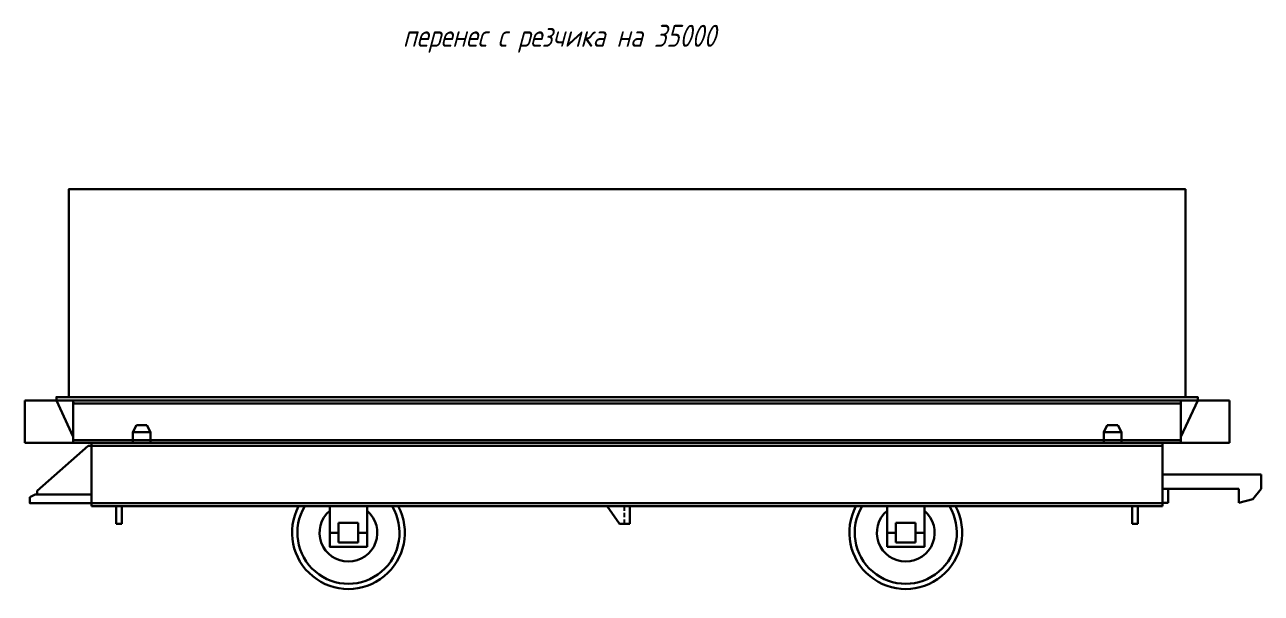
# Model space of a CAD drawing. Header units: millimetres. Extents: x 394018 to 490633, y 12254 to 34176.
# Drawn here: x 454213 to 468253, y 17576 to 24033 of the extents above; entities that cross this region are included whole.
import ezdxf

# ---------------------------------------------------------------- set-up
doc = ezdxf.new("R2010")
doc.units = ezdxf.units.MM
doc.linetypes.add('невидимая', pattern=[0.375, 0.25, -0.125])
doc.styles.get("Standard").update_dxf_attribs({"font": 'arial.ttf'})

# ---------------------------------------------------------------- blocks, each defined once
blk = doc.blocks.new('A$C71B4316E')
at = {"color": 6, "lineweight": 30}
for p, q in [((-1718, 350), (-1580, 350)), ((-1718, 350), (-1718, 230)), ((-1628, 350), (-1580, 247.4)), ((1564, 342.2), (-1580, 342.2)), ((1612, 350), (1564, 247.4)), ((1702, 350), (1564, 350)), ((1702, 350), (1702, 230)), ((-1718, 230), (-1580, 230)), ((1564, 237.8), (-1580, 237.8)), ((1702, 230), (1564, 230))]:
    blk.add_line(p, q, dxfattribs=at)
at = {"color": 6, "linetype": 'невидимая', "ltscale": 50}
for p, q in [((-1580, 346.7), (-1580, 350)), ((-1540.3, 342.2), (-1575.5, 342.2)), ((-1575.5, 237.8), (-1540.3, 237.8)), ((1512, 230), (1564, 230))]:
    blk.add_line(p, q, dxfattribs=at)
at = {"color": 4, "linetype": 'невидимая', "ltscale": 50}
blk.add_line((-1580, 350), (-1528, 350), dxfattribs=at)
at = {"color": 41, "lineweight": 30, "true_color": 0xffe5a2}
for p, q in [((-1411, 260), (-1401, 280)), ((-1411, 230), (-1411, 260)), ((-1361, 260), (-1411, 260)), ((-1371, 280), (-1401, 280)), ((-1371, 280), (-1361, 260)), ((-1361, 230), (-1361, 260)), ((1355, 280), (1345, 260)), ((1345, 230), (1345, 260)), ((1345, 260), (1395, 260)), ((1355, 280), (1385, 280)), ((1395, 260), (1385, 280)), ((1395, 230), (1395, 260)), ((-1538, 221.3), (-1683, 93.7)), ((-1528, 221.3), (-1538, 221.3)), ((-1528, 230), (1512, 230)), ((-1528, 230), (-1528, 50)), ((-1528, 221.3), (1512, 221.3)), ((1512, 230), (1512, 50)), ((1512, 140), (1792, 140)), ((1792, 140), (1792, 100)), ((-1703, 75.7), (-1688, 83.7)), ((-1683, 83.7), (-1683, 93.7)), ((1512, 100), (1728, 100)), ((1528, 100), (1528, 60)), ((1728, 100), (1728, 60)), ((1768, 70), (1792, 100)), ((-1528, 58.7), (1512, 58.7)), ((-1528, 50), (1512, 50)), ((-1458, 50), (-1458, 0)), ((-1442, 0), (-1442, 50)), ((-64.4, 50), (-30, 0)), ((0, 0), (0, 50)), ((1426, 0), (1426, 50)), ((1442, 50), (1442, 0)), ((1528, 60), (1512, 60)), ((1728, 60), (1768, 70)), ((-1458, 0), (-1442, 0)), ((0, 0), (-30, 0)), ((-16, 0), (0, 0)), ((1442, 0), (1426, 0)), ((-827, -25), (-852, -25)), ((-771, -25), (-746, -25)), ((755, -25), (730, -25)), ((811, -25), (836, -25))]:
    blk.add_line(p, q, dxfattribs=at)
at = {"color": 41, "linetype": 'невидимая', "ltscale": 50, "true_color": 0xffe5a2}
for p, q in [((1507, 221.3), (1456.1, 221.3)), ((-1528, 50), (-1458, 50)), ((-16, 50), (-16, 0)), ((1512, 50), (1442, 50)), ((1456.1, 58.7), (1507, 58.7)), ((1512, 53.7), (1512, 50))]:
    blk.add_line(p, q, dxfattribs=at)
at = {"color": 0, "lineweight": 30}
blk.add_lwpolyline([(-1593, 360), (1577, 360), (1577, 950), (-1593, 950)], close=True, dxfattribs=at)
at = {"color": 6, "lineweight": 30}
for points in [[(-1628, 350), (1612, 350), (1612, 360), (-1628, 360)], [(-1580, 230), (1564, 230), (1564, 350), (-1580, 350)]]:
    blk.add_lwpolyline(points, close=True, dxfattribs=at)
at = {"color": 41, "lineweight": 30, "true_color": 0xffe5a2}
for points in [[(-1703, 75.7), (-1703, 58.7), (-1528, 58.7), (-1528, 83.7), (-1688, 83.7)], [(-771, 3), (-827, 3)], [(-827, 3), (-827, -53)], [(-771, -53), (-771, 3)], [(755, 3), (811, 3)], [(755, -53), (755, 3)], [(811, 3), (811, -53)], [(-827, -53), (-771, -53)], [(811, -53), (755, -53)]]:
    blk.add_lwpolyline(points, dxfattribs=at)
for points in [[(-746, -65), (-852, -65), (-852, 50), (-746, 50)], [(730, -65), (836, -65), (836, 50), (730, 50)]]:
    blk.add_lwpolyline(points, close=True, dxfattribs=at)
at = {"color": 6, "linetype": 'невидимая', "ltscale": 50}
blk.add_arc((-1575.5, 346.7), 4.5, 180, 270, dxfattribs=at)
at = {"color": 41, "lineweight": 30, "true_color": 0xffe5a2}
for centre, radius, start, end in [((-799, -25), 160, 152.0468, 27.9532), ((-799, -25), 145, 148.8526, 31.1474), ((-799, -25), 82, 130.2663, 49.7337), ((783, -25), 160, 152.0468, 27.9532), ((783, -25), 145, 148.8526, 31.1474), ((783, -25), 82, 130.2663, 49.7337)]:
    blk.add_arc(centre, radius, start, end, dxfattribs=at)

msp = doc.modelspace()

# ---------------------------------------------------------------- block references
at = {"color": 1, "lineweight": 30, "xscale": 4, "yscale": 4, "zscale": 4}
msp.add_blockref('A$C71B4316E', (461085, 18364), dxfattribs=at)

# ---------------------------------------------------------------- texts
at = {"insert": (458506, 24032), "char_height": 250, "attachment_point": 1}
msp.add_mtext_dynamic_manual_height_columns('{\\fGOST Type AU|b0|i1|c204|p2;перенес с резчика на 35000}', width=4725.73, gutter_width=12.5, heights=[0], dxfattribs=at)

doc.saveas('drawing.dxf')
